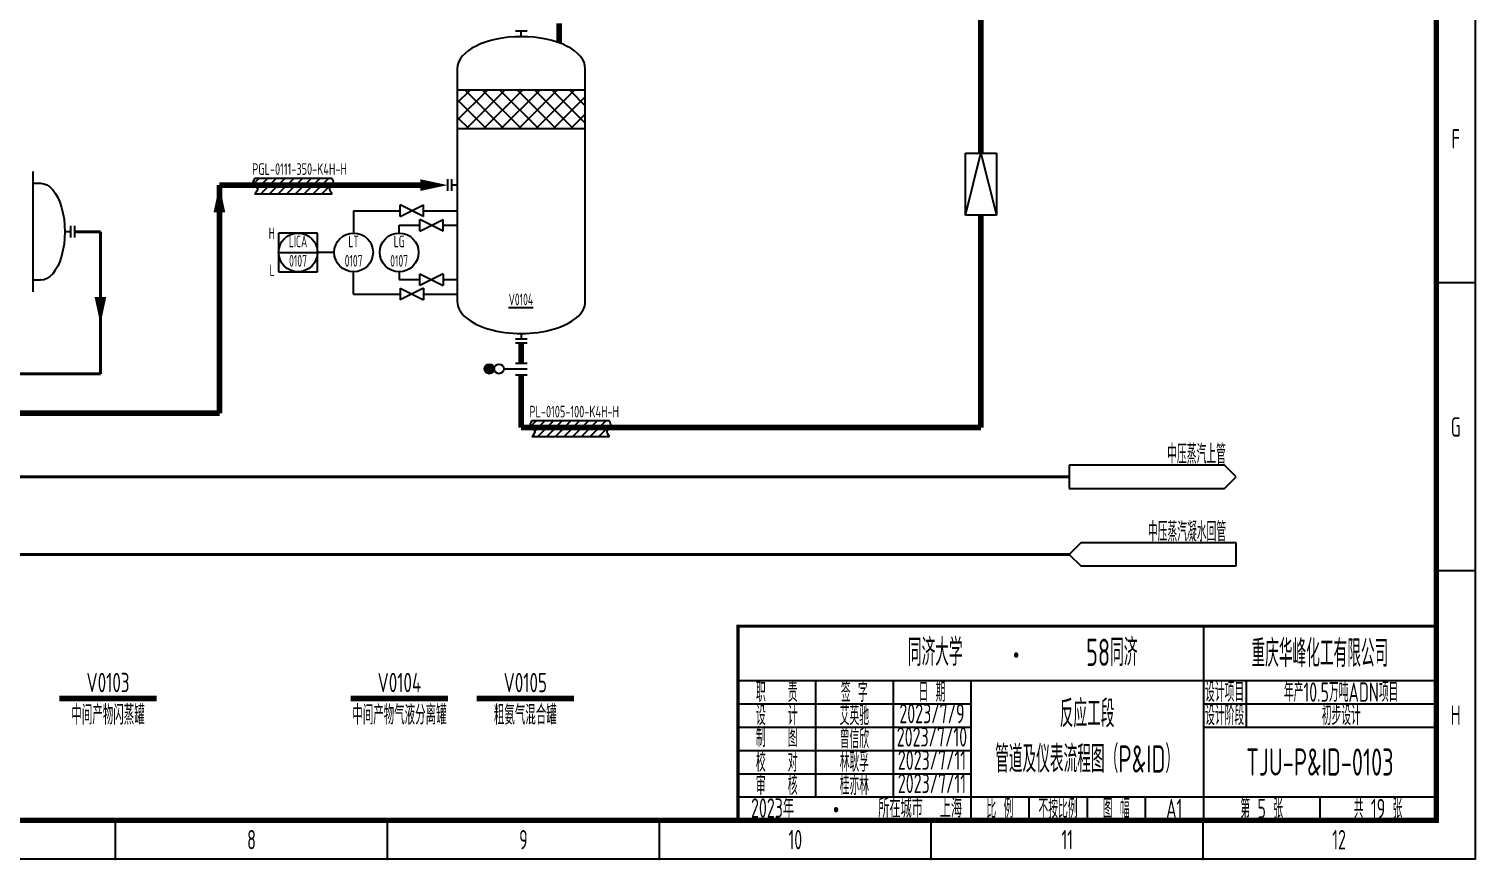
# Model space of a CAD drawing. Header units: millimetres. Extents: x 453 to 7190, y 523 to 4294.
# Drawn here: x 3693.9 to 4066.7, y 2905.2 to 3119.1 of the extents above; entities that cross this region are included whole.
import ezdxf

# ---------------------------------------------------------------- set-up
doc = ezdxf.new("R2010")
doc.units = ezdxf.units.MM
for name, color, linetype, lineweight in [('01-主物流线-粗实线', 134, 'Continuous', 80), ('03-设备外轮廓线-细实线', 7, 'Continuous', 25), ('04-设备内部件-细实线', 170, 'Continuous', 25), ('05-图框与标题栏', 7, 'Continuous', 25), ('06-公用工程-中、低压蒸汽与凝水回管', 14, 'Continuous', 40), ('09-文本', 7, 'Continuous', 25), ('10-流股接续标志', 7, 'Continuous', 25), ('11-文本', 7, 'Continuous', 25), ('11-管道组合号', 50, 'Continuous', 15), ('12-设备位号线', 7, 'Continuous', 80), ('14-箭头', 7, 'Continuous', 25), ('15-仪表', 190, 'Continuous', 25), ('16-阀门与管件', 102, 'Continuous', 25), ('A设备轮廓', 7, 'Continuous', 25)]:
    doc.layers.add(name, color=color, linetype=linetype, lineweight=lineweight)
doc.layers.add('TITLE', color=7, linetype='Continuous')
doc.styles.add('3-gbcbig', font='gbenor.shx', dxfattribs={"width": 0.7, "height": 3, "bigfont": 'gbcbig.shx'})
doc.styles.add('5-gbcbig', font='gbenor.shx', dxfattribs={"width": 0.7, "height": 5, "bigfont": 'gbcbig.shx'})
doc.styles.add('7-gbcbig', font='gbenor.shx', dxfattribs={"width": 0.7, "height": 7, "bigfont": 'gbcbig.shx'})
doc.styles.get("Standard").update_dxf_attribs({"font": 'arial.ttf'})
doc.styles.add('头号烷家', font='gbenor.shx', dxfattribs={"width": 0.75, "height": 3, "bigfont": 'gbcbig.shx'})
pattern_1 = [(45, (3146.9368, 565.7888), (-2.245064, 2.245064), []), (135, (3146.9368, 565.7888), (-2.245064, -2.245064), [])]

# ---------------------------------------------------------------- blocks, each defined once
blk = doc.blocks.new('管道组合号')
at = {"layer": '11-管道组合号', "style": '头号烷家', "width": 0.75}
blk.add_attdef('管道组合号', (-4.3, 3.13), '', height=3, dxfattribs=at)

msp = doc.modelspace()

# ---------------------------------------------------------------- hatches: boundary and pattern name
at = {"layer": '04-设备内部件-细实线'}
h = msp.add_hatch(dxfattribs=at)
h.set_pattern_fill('ANSI37', color=256)
h.set_pattern_definition(pattern_1)
h.paths.add_polyline_path([(3837.32, 3103.35), (3804.32, 3103.35), (3804.32, 3093.35), (3837.32, 3093.35)])
h = msp.add_hatch(dxfattribs=at)
h.set_pattern_fill('ANSI37', color=256)
h.set_pattern_definition(pattern_1)
h.paths.add_polyline_path([(3837.32, 3103.35), (3804.32, 3103.35), (3804.32, 3093.35), (3837.32, 3093.35)])
at = {"layer": '16-阀门与管件'}
msp.add_hatch(color=256, dxfattribs=at).paths.add_polyline_path([(3813.82, 3031.5, 1), (3811.32, 3031.5, 1)])
msp.add_hatch(color=256, dxfattribs=at).paths.add_polyline_path([(3813.82, 3031.5, 1), (3811.32, 3031.5, 1)])
at = {"layer": 'A设备轮廓', "ltscale": 0.25}
h = msp.add_hatch(dxfattribs=at)
h.set_pattern_fill('ANSI31', color=256, scale=0.5, angle=180, style=0)
h.set_pattern_definition([(225, (5591.9748, 5738.8283), (1.122532, -1.122532), [])])
edge = h.paths.add_edge_path()
edge.add_spline(control_points=[(3752.06, 3080.58), (3751.77, 3080.04), (3751.17, 3078.95), (3753.44, 3078.06), (3752.52, 3077.07), (3752.06, 3076.58)], knot_values=[0, 0, 0, 0, 1.52304, 3.144702, 4.721047, 4.721047, 4.721047, 4.721047], degree=3, periodic=0)
edge.add_line((3752.06, 3076.58), (3772.06, 3076.58))
edge.add_spline(control_points=[(3772.06, 3076.58), (3771.7, 3077.06), (3770.96, 3078.07), (3772.85, 3079.13), (3772.31, 3080.13), (3772.06, 3080.58)], knot_values=[0, 0, 0, 0, 1.52304, 3.144702, 4.487312, 4.487312, 4.487312, 4.487312], degree=3, periodic=0)
edge.add_line((3772.06, 3080.58), (3752.06, 3080.58))
h = msp.add_hatch(dxfattribs=at)
h.set_pattern_fill('ANSI31', color=256, scale=0.5, angle=180, style=0)
h.set_pattern_definition([(225, (5663.4356, 5676.3276), (1.122532, -1.122532), [])])
edge = h.paths.add_edge_path()
edge.add_spline(control_points=[(3823.52, 3018.08), (3823.23, 3017.54), (3822.63, 3016.45), (3824.9, 3015.56), (3823.98, 3014.57), (3823.52, 3014.08)], knot_values=[0, 0, 0, 0, 1.52304, 3.144702, 4.721047, 4.721047, 4.721047, 4.721047], degree=3, periodic=0)
edge.add_line((3823.52, 3014.08), (3843.52, 3014.08))
edge.add_spline(control_points=[(3843.52, 3014.08), (3843.16, 3014.56), (3842.42, 3015.57), (3844.31, 3016.63), (3843.77, 3017.62), (3843.52, 3018.08)], knot_values=[0, 0, 0, 0, 1.52304, 3.144702, 4.487312, 4.487312, 4.487312, 4.487312], degree=3, periodic=0)
edge.add_line((3843.52, 3018.08), (3823.52, 3018.08))

# ---------------------------------------------------------------- linework, layer by layer
for p, q in [((3819.32, 3118.61), (3822.32, 3118.61)), ((3819.32, 3118.61), (3822.32, 3118.61)), ((3820.82, 3117.11), (3820.82, 3118.61)), ((3820.82, 3117.11), (3820.82, 3118.61)), ((3801.82, 3080.36), (3801.82, 3077.36)), ((3801.82, 3080.36), (3801.82, 3077.36)), ((3802.82, 3080.36), (3802.82, 3077.36)), ((3802.82, 3080.36), (3802.82, 3077.36)), ((3804.32, 3078.86), (3802.82, 3078.86)), ((3804.32, 3078.86), (3802.82, 3078.86)), ((3704.66, 3068.33), (3704.66, 3065.33)), ((3704.66, 3068.33), (3704.66, 3065.33)), ((3705.66, 3068.33), (3705.66, 3065.33)), ((3705.66, 3068.33), (3705.66, 3065.33)), ((3822.32, 3039.11), (3819.32, 3039.11)), ((3822.32, 3039.11), (3819.32, 3039.11)), ((3822.32, 3038.11), (3819.32, 3038.11)), ((3822.32, 3038.11), (3819.32, 3038.11)), ((3820.82, 3040.61), (3820.82, 3039.11)), ((3820.82, 3040.61), (3820.82, 3039.11))]:
    msp.add_line(p, q)
at = {"layer": '01-主物流线-粗实线'}
for p, q in [((3939.31, 3087.08), (3939.31, 3206.67)), ((3830.58, 3120.51), (3830.58, 3115.51)), ((3830.58, 3120.51), (3830.58, 3115.51)), ((3743.01, 3078.88), (3743.01, 3020.06)), ((3743.01, 3078.86), (3794.82, 3078.86)), ((3939.31, 3016.36), (3939.31, 3071.08)), ((3820.82, 3038.11), (3820.82, 3033)), ((3820.82, 3038.11), (3820.82, 3033)), ((3820.82, 3016.36), (3820.82, 3030)), ((3820.82, 3016.36), (3820.82, 3030)), ((3625.91, 3020.04), (3743.01, 3020.04)), ((3820.82, 3016.36), (3939.31, 3016.36)), ((3820.82, 3016.36), (3900.31, 3016.36))]:
    msp.add_line(p, q, dxfattribs=at)
at = {"layer": '03-设备外轮廓线-细实线'}
for p, q in [((3804.32, 3108.86), (3804.32, 3048.86)), ((3804.32, 3108.86), (3804.32, 3048.86)), ((3837.32, 3048.86), (3837.32, 3108.86)), ((3837.32, 3048.86), (3837.32, 3108.86)), ((3694.91, 3082.33), (3694.91, 3051.33)), ((3694.91, 3082.33), (3694.91, 3051.33)), ((3694.91, 3079.33), (3696.91, 3079.33)), ((3694.91, 3079.33), (3696.91, 3079.33)), ((3704.66, 3066.83), (3703.16, 3066.83)), ((3704.66, 3066.83), (3703.16, 3066.83)), ((3696.91, 3054.33), (3694.91, 3054.33)), ((3696.91, 3054.33), (3694.91, 3054.33))]:
    msp.add_line(p, q, dxfattribs=at)
for centre, start_param, end_param in [((3820.82, 3108.86), 3.141593, 6.283185), ((3820.82, 3108.86), 3.141593, 6.283185), ((3820.82, 3048.86), 0, 3.141593), ((3820.82, 3048.86), 0, 3.141593)]:
    msp.add_ellipse(centre, major_axis=(-16.5, 0), ratio=0.5, start_param=start_param, end_param=end_param, dxfattribs=at)
at = {"layer": '03-设备外轮廓线-细实线', "extrusion": (0, 0, -1)}
msp.add_ellipse((3696.91, 3066.83), major_axis=(0, 12.5), ratio=0.5, start_param=0, end_param=3.141593, dxfattribs=at)
msp.add_ellipse((3696.91, 3066.83), major_axis=(0, 12.5), ratio=0.5, start_param=0, end_param=3.141593, dxfattribs=at)
at = {"layer": '04-设备内部件-细实线'}
for p, q in [((3837.32, 3103.35), (3804.32, 3103.35)), ((3837.32, 3103.35), (3804.32, 3103.35)), ((3837.32, 3093.35), (3804.32, 3093.35)), ((3837.32, 3093.35), (3804.32, 3093.35))]:
    msp.add_line(p, q, dxfattribs=at)
at = {"layer": '05-图框与标题栏'}
for p, q in [((4066.67, 3053.66), (4056.67, 3053.66)), ((4066.67, 3053.66), (4056.67, 3053.66)), ((4066.67, 2979.41), (4056.67, 2979.41)), ((4066.67, 2979.41), (4056.67, 2979.41)), ((3996.67, 2965.16), (3996.67, 2915.16)), ((3996.67, 2965.16), (3996.67, 2915.16)), ((3876.67, 2951.16), (4056.67, 2951.16)), ((3876.67, 2951.16), (4056.67, 2951.16)), ((3896.67, 2951.16), (3896.67, 2921.16)), ((3896.67, 2951.16), (3896.67, 2921.16)), ((3916.67, 2951.16), (3916.67, 2921.16)), ((3916.67, 2951.16), (3916.67, 2921.16)), ((3936.67, 2951.16), (3936.67, 2915.16)), ((3936.67, 2951.16), (3936.67, 2915.16)), ((4007.67, 2951.16), (4007.67, 2939.16)), ((4007.67, 2951.16), (4007.67, 2939.16)), ((3876.67, 2945.16), (3936.67, 2945.16)), ((3876.67, 2945.16), (3936.67, 2945.16)), ((3996.67, 2945.16), (4056.67, 2945.16)), ((3996.67, 2945.16), (4056.67, 2945.16)), ((3876.67, 2939.16), (3936.67, 2939.16)), ((3876.67, 2939.16), (3936.67, 2939.16)), ((3996.67, 2939.16), (4056.67, 2939.16)), ((3996.67, 2939.16), (4056.67, 2939.16)), ((3876.67, 2933.16), (3936.67, 2933.16)), ((3876.67, 2933.16), (3936.67, 2933.16)), ((3876.67, 2927.16), (3936.67, 2927.16)), ((3876.67, 2927.16), (3936.67, 2927.16)), ((3876.67, 2921.16), (4056.67, 2921.16)), ((3876.67, 2921.16), (4056.67, 2921.16)), ((3951.67, 2921.16), (3951.67, 2915.16)), ((3951.67, 2921.16), (3951.67, 2915.16)), ((3966.67, 2921.16), (3966.67, 2915.16)), ((3966.67, 2921.16), (3966.67, 2915.16)), ((3981.67, 2921.16), (3981.67, 2915.16)), ((3981.67, 2921.16), (3981.67, 2915.16)), ((4026.67, 2921.16), (4026.67, 2915.16)), ((4026.67, 2921.16), (4026.67, 2915.16)), ((3716.25, 2905.16), (3716.25, 2915.16)), ((3716.25, 2905.16), (3716.25, 2915.16)), ((3786.33, 2905.16), (3786.33, 2915.16)), ((3786.33, 2905.16), (3786.33, 2915.16)), ((3856.42, 2905.16), (3856.42, 2915.16)), ((3856.42, 2905.16), (3856.42, 2915.16)), ((3926.5, 2905.16), (3926.5, 2915.16)), ((3926.5, 2905.16), (3926.5, 2915.16)), ((3996.58, 2905.16), (3996.58, 2915.16)), ((3996.58, 2905.16), (3996.58, 2915.16))]:
    msp.add_line(p, q, dxfattribs=at)
at = {"layer": '05-图框与标题栏', "const_width": 1.4}
msp.add_lwpolyline([(3250.67, 3489.16), (3250.67, 2915.16), (4056.67, 2915.16), (4056.67, 3489.16)], close=True, dxfattribs=at)
msp.add_lwpolyline([(3250.67, 3489.16), (3250.67, 2915.16), (4056.67, 2915.16), (4056.67, 3489.16)], close=True, dxfattribs=at)
at = {"layer": '05-图框与标题栏', "const_width": 0.8}
msp.add_lwpolyline([(4056.67, 2965.16), (3876.67, 2965.16), (3876.67, 2915.16)], dxfattribs=at)
msp.add_lwpolyline([(4056.67, 2965.16), (3876.67, 2965.16), (3876.67, 2915.16)], dxfattribs=at)
at = {"layer": '05-图框与标题栏'}
for p in [(4066.67, 3053.66), (4066.67, 3053.66), (4066.67, 2979.41), (4066.67, 2979.41), (3716.25, 2905.16), (3716.25, 2905.16), (3786.33, 2905.16), (3786.33, 2905.16), (3856.42, 2905.16), (3856.42, 2905.16), (3926.5, 2905.16), (3926.5, 2905.16), (3996.58, 2905.16), (3996.58, 2905.16)]:
    msp.add_point(p, dxfattribs=at)
at = {"layer": '06-公用工程-中、低压蒸汽与凝水回管'}
for p, q in [((3705.66, 3066.83), (3712.34, 3066.83)), ((3712.34, 3066.83), (3712.34, 3030.19)), ((3712.34, 3030.19), (3627.76, 3030.19)), ((3343.02, 3003.69), (3962.08, 3003.69)), ((3343.02, 2983.69), (3962.08, 2983.69))]:
    msp.add_line(p, q, dxfattribs=at)
at = {"layer": '10-流股接续标志'}
for p, q in [((4002.08, 3006.69), (3962.08, 3006.69)), ((3962.08, 3006.69), (3962.08, 3000.69)), ((4005.08, 3003.69), (4002.08, 3006.69)), ((4002.08, 3000.69), (4005.08, 3003.69)), ((3962.08, 3000.69), (4002.08, 3000.69)), ((3965.08, 2986.69), (3962.08, 2983.69)), ((4005.08, 2986.69), (3965.08, 2986.69)), ((4005.08, 2980.69), (4005.08, 2986.69)), ((3962.08, 2983.69), (3965.08, 2980.69)), ((3965.08, 2980.69), (4005.08, 2980.69))]:
    msp.add_line(p, q, dxfattribs=at)
at = {"layer": '12-设备位号线'}
for p, q in [((3726.8, 2946.5), (3701.8, 2946.5)), ((3726.8, 2946.5), (3701.8, 2946.5)), ((3801.91, 2946.5), (3776.91, 2946.5)), ((3801.91, 2946.5), (3776.91, 2946.5)), ((3834.36, 2946.5), (3809.36, 2946.5)), ((3834.36, 2946.5), (3809.36, 2946.5))]:
    msp.add_line(p, q, dxfattribs=at)
at = {"layer": '14-箭头'}
for points in [[(3743.01, 3078.86, 0, 3, 0), (3743.01, 3071.86, 3, 3, 0)], [(3801.82, 3078.86, 0, 3, 0), (3794.82, 3078.86, 3, 3, 0)], [(3801.82, 3078.86, 0, 3, 0), (3794.82, 3078.86, 3, 3, 0)], [(3712.34, 3043, 0, 3, 0), (3712.34, 3050, 3, 3, 0)]]:
    msp.add_lwpolyline(points, format="xyseb", dxfattribs=at)
at = {"layer": '15-仪表'}
for p, q in [((3777.61, 3072.24), (3789.63, 3072.24)), ((3777.61, 3072.24), (3777.61, 3066.51)), ((3777.61, 3072.24), (3789.63, 3072.24)), ((3777.61, 3072.24), (3777.61, 3066.51)), ((3795.63, 3072.24), (3804.32, 3072.24)), ((3795.63, 3072.24), (3804.32, 3072.24)), ((3789.34, 3066.51), (3789.34, 3068.51)), ((3789.34, 3068.51), (3794.65, 3068.51)), ((3789.34, 3066.51), (3789.34, 3068.51)), ((3789.34, 3068.51), (3794.65, 3068.51)), ((3800.65, 3068.51), (3804.32, 3068.51)), ((3800.65, 3068.51), (3804.32, 3068.51)), ((3758.27, 3066.51), (3758.27, 3056.51)), ((3768.27, 3066.51), (3758.27, 3066.51)), ((3758.27, 3066.51), (3758.27, 3056.51)), ((3768.27, 3066.51), (3758.27, 3066.51)), ((3768.27, 3056.51), (3768.27, 3066.51)), ((3768.27, 3056.51), (3768.27, 3066.51)), ((3758.27, 3061.51), (3768.27, 3061.51)), ((3758.27, 3061.51), (3768.27, 3061.51)), ((3772.61, 3061.51), (3768.27, 3061.51)), ((3772.61, 3061.51), (3768.27, 3061.51)), ((3758.27, 3056.51), (3768.27, 3056.51)), ((3758.27, 3056.51), (3768.27, 3056.51)), ((3777.61, 3050.78), (3777.61, 3056.51)), ((3777.61, 3050.78), (3777.61, 3056.51)), ((3789.34, 3056.51), (3789.34, 3054.51)), ((3789.34, 3056.51), (3789.34, 3054.51)), ((3789.34, 3054.51), (3794.65, 3054.51)), ((3789.34, 3054.51), (3794.65, 3054.51)), ((3800.65, 3054.51), (3804.32, 3054.51)), ((3800.65, 3054.51), (3804.32, 3054.51)), ((3777.61, 3050.78), (3789.63, 3050.78)), ((3777.61, 3050.78), (3789.63, 3050.78)), ((3795.63, 3050.78), (3804.32, 3050.78)), ((3795.63, 3050.78), (3804.32, 3050.78))]:
    msp.add_line(p, q, dxfattribs=at)
for centre in [(3763.27, 3061.51), (3763.27, 3061.51), (3777.61, 3061.51), (3777.61, 3061.51), (3789.34, 3061.51), (3789.34, 3061.51)]:
    msp.add_circle(centre, 5, dxfattribs=at)
at = {"layer": '16-阀门与管件'}
for p, q in [((3935.31, 3087.08), (3943.31, 3087.08)), ((3935.31, 3071.08), (3935.31, 3087.08)), ((3935.31, 3071.08), (3939.31, 3087.08)), ((3939.31, 3087.08), (3943.31, 3071.08)), ((3943.31, 3087.08), (3943.31, 3071.08)), ((3795.63, 3070.74), (3789.63, 3073.74)), ((3789.63, 3070.74), (3795.63, 3073.74)), ((3789.63, 3070.74), (3789.63, 3073.74)), ((3795.63, 3070.74), (3789.63, 3073.74)), ((3789.63, 3070.74), (3795.63, 3073.74)), ((3789.63, 3070.74), (3789.63, 3073.74)), ((3795.63, 3070.74), (3795.63, 3073.74)), ((3795.63, 3070.74), (3795.63, 3073.74)), ((3800.65, 3067.01), (3794.65, 3070.01)), ((3794.65, 3067.01), (3800.65, 3070.01)), ((3794.65, 3067.01), (3794.65, 3070.01)), ((3800.65, 3067.01), (3794.65, 3070.01)), ((3794.65, 3067.01), (3800.65, 3070.01)), ((3794.65, 3067.01), (3794.65, 3070.01)), ((3800.65, 3067.01), (3800.65, 3070.01)), ((3800.65, 3067.01), (3800.65, 3070.01)), ((3943.31, 3071.08), (3935.31, 3071.08)), ((3794.65, 3053.01), (3794.65, 3056.01)), ((3800.65, 3056.01), (3794.65, 3053.01)), ((3794.65, 3056.01), (3800.65, 3053.01)), ((3794.65, 3053.01), (3794.65, 3056.01)), ((3800.65, 3056.01), (3794.65, 3053.01)), ((3794.65, 3056.01), (3800.65, 3053.01)), ((3800.65, 3056.01), (3800.65, 3053.01)), ((3800.65, 3056.01), (3800.65, 3053.01)), ((3795.63, 3052.28), (3789.63, 3049.28)), ((3789.63, 3052.28), (3795.63, 3049.28)), ((3789.63, 3052.28), (3789.63, 3049.28)), ((3795.63, 3052.28), (3789.63, 3049.28)), ((3789.63, 3052.28), (3795.63, 3049.28)), ((3789.63, 3052.28), (3789.63, 3049.28)), ((3795.63, 3052.28), (3795.63, 3049.28)), ((3795.63, 3052.28), (3795.63, 3049.28)), ((3816.32, 3031.5), (3822.32, 3031.5)), ((3816.32, 3031.5), (3822.32, 3031.5)), ((3819.32, 3033), (3822.32, 3033)), ((3819.32, 3033), (3822.32, 3033)), ((3819.32, 3030), (3822.32, 3030)), ((3819.32, 3030), (3822.32, 3030))]:
    msp.add_line(p, q, dxfattribs=at)
for centre in [(3812.57, 3031.5), (3812.57, 3031.5), (3815.07, 3031.5), (3815.07, 3031.5)]:
    msp.add_circle(centre, 1.25, dxfattribs=at)
at = {"layer": 'A设备轮廓', "ltscale": 0.25}
for p, q in [((3772.06, 3080.58), (3752.06, 3080.58)), ((3752.06, 3076.58), (3772.06, 3076.58)), ((3843.52, 3018.08), (3823.52, 3018.08)), ((3823.52, 3014.08), (3843.52, 3014.08))]:
    msp.add_line(p, q, dxfattribs=at)
for points in [[(3752.06, 3080.58), (3751.68, 3079.1), (3752.83, 3077.95), (3752.06, 3076.58)], [(3772.06, 3076.58), (3771.47, 3077.98), (3772.43, 3079.29), (3772.06, 3080.58)], [(3823.52, 3018.08), (3823.15, 3016.6), (3824.29, 3015.45), (3823.52, 3014.08)], [(3843.52, 3014.08), (3842.93, 3015.48), (3843.89, 3016.78), (3843.52, 3018.08)]]:
    msp.add_spline(points, degree=3, dxfattribs=at)
at = {"layer": 'TITLE'}
for p, q in [((4066.67, 3499.16), (4066.67, 2905.16)), ((4066.67, 3499.16), (4066.67, 2905.16)), ((4066.67, 2905.16), (3225.67, 2905.16)), ((4066.67, 2905.16), (3225.67, 2905.16))]:
    msp.add_line(p, q, dxfattribs=at)
msp.add_lwpolyline([(3225.67, 3499.16), (4066.67, 3499.16), (4066.67, 2905.16), (3225.67, 2905.16)], close=True, dxfattribs=at)
msp.add_lwpolyline([(3225.67, 3499.16), (4066.67, 3499.16), (4066.67, 2905.16), (3225.67, 2905.16)], close=True, dxfattribs=at)

# ---------------------------------------------------------------- block references
at = {"layer": '11-管道组合号'}
for p, values in [((3755.76, 3078.36), {'管道组合号': 'PGL-0111-350-K4H-H'}), ((3827.22, 3015.85), {'管道组合号': 'PL-0105-100-K4H-H'})]:
    msp.add_blockref('管道组合号', p, dxfattribs=at).add_auto_attribs(values)

# ---------------------------------------------------------------- texts
at = {"char_height": 3, "width": 6.4536, "attachment_point": 1, "style": '3-gbcbig'}
for s, insert in [('H', (3755.72, 3067.94)), ('H', (3755.72, 3067.94)), ('L', (3755.97, 3058.39)), ('L', (3755.97, 3058.39))]:
    msp.add_mtext(s, dxfattribs=dict(at, insert=insert))
at = {"insert": (3820.71, 3049.39), "char_height": 3, "attachment_point": 5, "style": '3-gbcbig'}
msp.add_mtext_dynamic_manual_height_columns('{\\LV0104}', width=12.7249, gutter_width=35, heights=[12.14], dxfattribs=at)
at = {"layer": '05-图框与标题栏', "attachment_point": 5}
for s, width, heights, insert, char_height, style in [('F', 10, [0], (4061.67, 3090.78), 5, '5-gbcbig'), ('F', 10, [0], (4061.67, 3090.78), 5, '5-gbcbig'), ('G', 10, [0], (4061.67, 3016.53), 5, '5-gbcbig'), ('G', 10, [0], (4061.67, 3016.53), 5, '5-gbcbig'), ('重庆华峰化工有限公司', 60, [0], (4026.67, 2958.16), 7, '7-gbcbig'), ('重庆华峰化工有限公司', 60, [0], (4026.67, 2958.16), 7, '7-gbcbig'), ('职   责', 20, [0], (3886.67, 2948.16), 5, '5-gbcbig'), ('职   责', 20, [0], (3886.67, 2948.16), 5, '5-gbcbig'), ('签 字', 20, [0], (3906.67, 2948.16), 5, '5-gbcbig'), ('签 字', 20, [0], (3906.67, 2948.16), 5, '5-gbcbig'), ('日 期', 20, [0], (3926.67, 2948.16), 5, '5-gbcbig'), ('日 期', 20, [0], (3926.67, 2948.16), 5, '5-gbcbig'), ('设计项目', 15, [0], (4002.11, 2948.16), 5, '5-gbcbig'), ('设计项目', 15, [0], (4002.11, 2948.16), 5, '5-gbcbig'), ('设   计', 20, [0], (3886.67, 2942.16), 5, '5-gbcbig'), ('设   计', 20, [0], (3886.67, 2942.16), 5, '5-gbcbig'), ('艾英驰', 20, [0], (3906.67, 2942.16), 5, '5-gbcbig'), ('艾英驰', 20, [0], (3906.67, 2942.16), 5, '5-gbcbig'), ('2023/7/9', 20, [0], (3926.67, 2942.66), 5, '5-gbcbig'), ('2023/7/9', 20, [0], (3926.67, 2942.66), 5, '5-gbcbig'), ('设计阶段', 15, [0], (4002.11, 2942.16), 5, '5-gbcbig'), ('设计阶段', 15, [0], (4002.11, 2942.16), 5, '5-gbcbig'), ('H', 10, [0], (4061.67, 2942.28), 5, '5-gbcbig'), ('H', 10, [0], (4061.67, 2942.28), 5, '5-gbcbig'), ('制   图', 20, [0], (3886.67, 2936.52), 5, '5-gbcbig'), ('制   图', 20, [0], (3886.67, 2936.52), 5, '5-gbcbig'), ('曾信欣', 20, [0], (3906.67, 2936.16), 5, '5-gbcbig'), ('曾信欣', 20, [0], (3906.67, 2936.16), 5, '5-gbcbig'), ('2023/7/10', 20, [0], (3926.67, 2936.66), 5, '5-gbcbig'), ('2023/7/10', 20, [0], (3926.67, 2936.66), 5, '5-gbcbig'), ('TJU-P&ID-0103', 60, [12.52], (4026.67, 2930.16), 7, '7-gbcbig'), ('TJU-P&ID-0103', 60, [12.52], (4026.67, 2930.16), 7, '7-gbcbig'), ('校   对', 20, [0], (3886.67, 2930.16), 5, '5-gbcbig'), ('校   对', 20, [0], (3886.67, 2930.16), 5, '5-gbcbig'), ('林耿孚', 20, [0], (3906.67, 2930.16), 5, '5-gbcbig'), ('林耿孚', 20, [0], (3906.67, 2930.16), 5, '5-gbcbig'), ('2023/7/11', 20, [0], (3926.67, 2930.66), 5, '5-gbcbig'), ('2023/7/11', 20, [0], (3926.67, 2930.66), 5, '5-gbcbig'), ('审   核', 20, [0], (3886.67, 2924.16), 5, '5-gbcbig'), ('审   核', 20, [0], (3886.67, 2924.16), 5, '5-gbcbig'), ('桂亦林', 20, [0], (3906.67, 2924.16), 5, '5-gbcbig'), ('桂亦林', 20, [0], (3906.67, 2924.16), 5, '5-gbcbig'), ('2023/7/11', 20, [0], (3926.67, 2924.66), 5, '5-gbcbig'), ('2023/7/11', 20, [0], (3926.67, 2924.66), 5, '5-gbcbig'), ('比 例', 15, [0], (3944.17, 2918.16), 5, '5-gbcbig'), ('比 例', 15, [0], (3944.17, 2918.16), 5, '5-gbcbig'), ('不按比例', 15, [0], (3959.17, 2918.16), 5, '5-gbcbig'), ('不按比例', 15, [0], (3959.17, 2918.16), 5, '5-gbcbig'), ('图 幅', 15, [0], (3974.17, 2918.16), 5, '5-gbcbig'), ('图 幅', 15, [0], (3974.17, 2918.16), 5, '5-gbcbig'), ('A1', 14.9167, [0], (3989.12, 2918.16), 5, '5-gbcbig'), ('A1', 14.9167, [0], (3989.12, 2918.16), 5, '5-gbcbig'), ('第 5 张', 30, [0], (4011.67, 2918.16), 5, '5-gbcbig'), ('第 5 张', 30, [0], (4011.67, 2918.16), 5, '5-gbcbig'), ('共 19 张', 30, [0], (4041.67, 2918.16), 5, '5-gbcbig'), ('8', 70.0833, [0], (3751.29, 2910.16), 5, '5-gbcbig'), ('8', 70.0833, [0], (3751.29, 2910.16), 5, '5-gbcbig'), ('9', 70.0833, [0], (3821.37, 2910.16), 5, '5-gbcbig'), ('9', 70.0833, [0], (3821.37, 2910.16), 5, '5-gbcbig'), ('10', 70.0833, [0], (3891.46, 2910.16), 5, '5-gbcbig'), ('10', 70.0833, [0], (3891.46, 2910.16), 5, '5-gbcbig'), ('11', 70.0833, [0], (3961.54, 2910.16), 5, '5-gbcbig'), ('11', 70.0833, [0], (3961.54, 2910.16), 5, '5-gbcbig'), ('12', 70.0833, [0], (4031.62, 2910.16), 5, '5-gbcbig'), ('12', 70.0833, [0], (4031.62, 2910.16), 5, '5-gbcbig')]:
    msp.add_mtext_dynamic_manual_height_columns(s, width=width, gutter_width=25, heights=heights, dxfattribs=dict(at, insert=insert, char_height=char_height, style=style))
at = {"layer": '05-图框与标题栏'}
for s, insert, char_height, width, attachment_point, style in [('\\pi5.78018;同济大学             ', (3914.69, 2958.43), 7, 32.2593, 4, '7-gbcbig'), ('\\pi5.78018;同济大学             ', (3914.69, 2958.43), 7, 32.2593, 4, '7-gbcbig'), ('58同济          ', (3973.03, 2958.43), 7, 32.2593, 5, '7-gbcbig'), ('58同济          ', (3973.03, 2958.43), 7, 32.2593, 5, '7-gbcbig'), (' 2023{\\W0.8;年          所在城市  上海}', (3878.14, 2918.31), 5, 67.5295, 4, '5-gbcbig'), (' 2023{\\W0.8;年          所在城市  上海}', (3878.14, 2918.31), 5, 67.5295, 4, '5-gbcbig'), ('{\\fFangSong|b0|i0|c134|p49;\\W0.8;·}', (3899.24, 2920.29), 5, 18.9039, 1, '5-gbcbig'), ('{\\fFangSong|b0|i0|c134|p49;\\W0.8;·}', (3899.24, 2920.29), 5, 18.9039, 1, '5-gbcbig')]:
    msp.add_mtext(s, dxfattribs=dict(at, insert=insert, char_height=char_height, width=width, attachment_point=attachment_point, style=style))
at = {"layer": '05-图框与标题栏', "insert": (3945.66, 2960.16), "char_height": 5, "width": 31.5065, "attachment_point": 1}
msp.add_mtext('{\\fFangSong|b0|i0|c134|p49;\\W0.8;·}', dxfattribs=at)
msp.add_mtext('{\\fFangSong|b0|i0|c134|p49;\\W0.8;·}', dxfattribs=at)
at = {"layer": '09-文本', "attachment_point": 5}
for s, width, gutter_width, insert, char_height, style in [('{\\W0.75;V0103}\\P{\\A1;\\W0.75;中间产物闪蒸罐}', 59.0038, 12.5, (3714.3, 2946.47), 5, '5-gbcbig'), ('{\\W0.75;V0104\\P\\A1;中间产物气液分离罐}', 59.0038, 12.5, (3789.41, 2946.47), 5, '5-gbcbig'), ('{\\W0.75;V0105}\\P{\\A1;\\W0.75;粗氨气混合罐}', 59.0038, 12.5, (3821.86, 2946.47), 5, '5-gbcbig'), ('年产10.5万吨ADN项目', 49.0599, 35, (4032.14, 2948.16), 5, '5-gbcbig'), ('反应工段\\P管道及仪表流程图（P&ID）', 60, 12.5, (3966.67, 2936.72), 7, '7-gbcbig'), ('反应工段\\P管道及仪表流程图（P&ID）', 60, 12.5, (3966.67, 2936.72), 7, '7-gbcbig'), ('初步设计', 48.9999, 12.5, (4032.17, 2942.16), 5, '5-gbcbig'), ('初步设计', 48.9999, 12.5, (4032.17, 2942.16), 5, '5-gbcbig')]:
    msp.add_mtext_dynamic_manual_height_columns(s, width=width, gutter_width=gutter_width, heights=[0], dxfattribs=dict(at, insert=insert, char_height=char_height, style=style))
at = {"layer": '11-文本', "char_height": 5, "attachment_point": 1, "style": '5-gbcbig'}
for s, insert in [('中压蒸汽上管', (3987.31, 3012.02)), ('中压蒸汽凝水回管', (3982.34, 2992.02))]:
    msp.add_mtext_dynamic_manual_height_columns(s, width=29.1659, gutter_width=25, heights=[0], dxfattribs=dict(at, insert=insert))
at = {"layer": '15-仪表', "ltscale": 10, "char_height": 3, "width": 10, "attachment_point": 5, "style": '3-gbcbig'}
for s, insert in [('{\\C0;LICA\\P0107}', (3763.27, 3061.84)), ('{\\C0;LT\\P0107}', (3777.6, 3061.84)), ('{\\C0;LG\\P0107}', (3789.34, 3061.84))]:
    msp.add_mtext(s, dxfattribs=dict(at, insert=insert))

doc.saveas('drawing.dxf')
